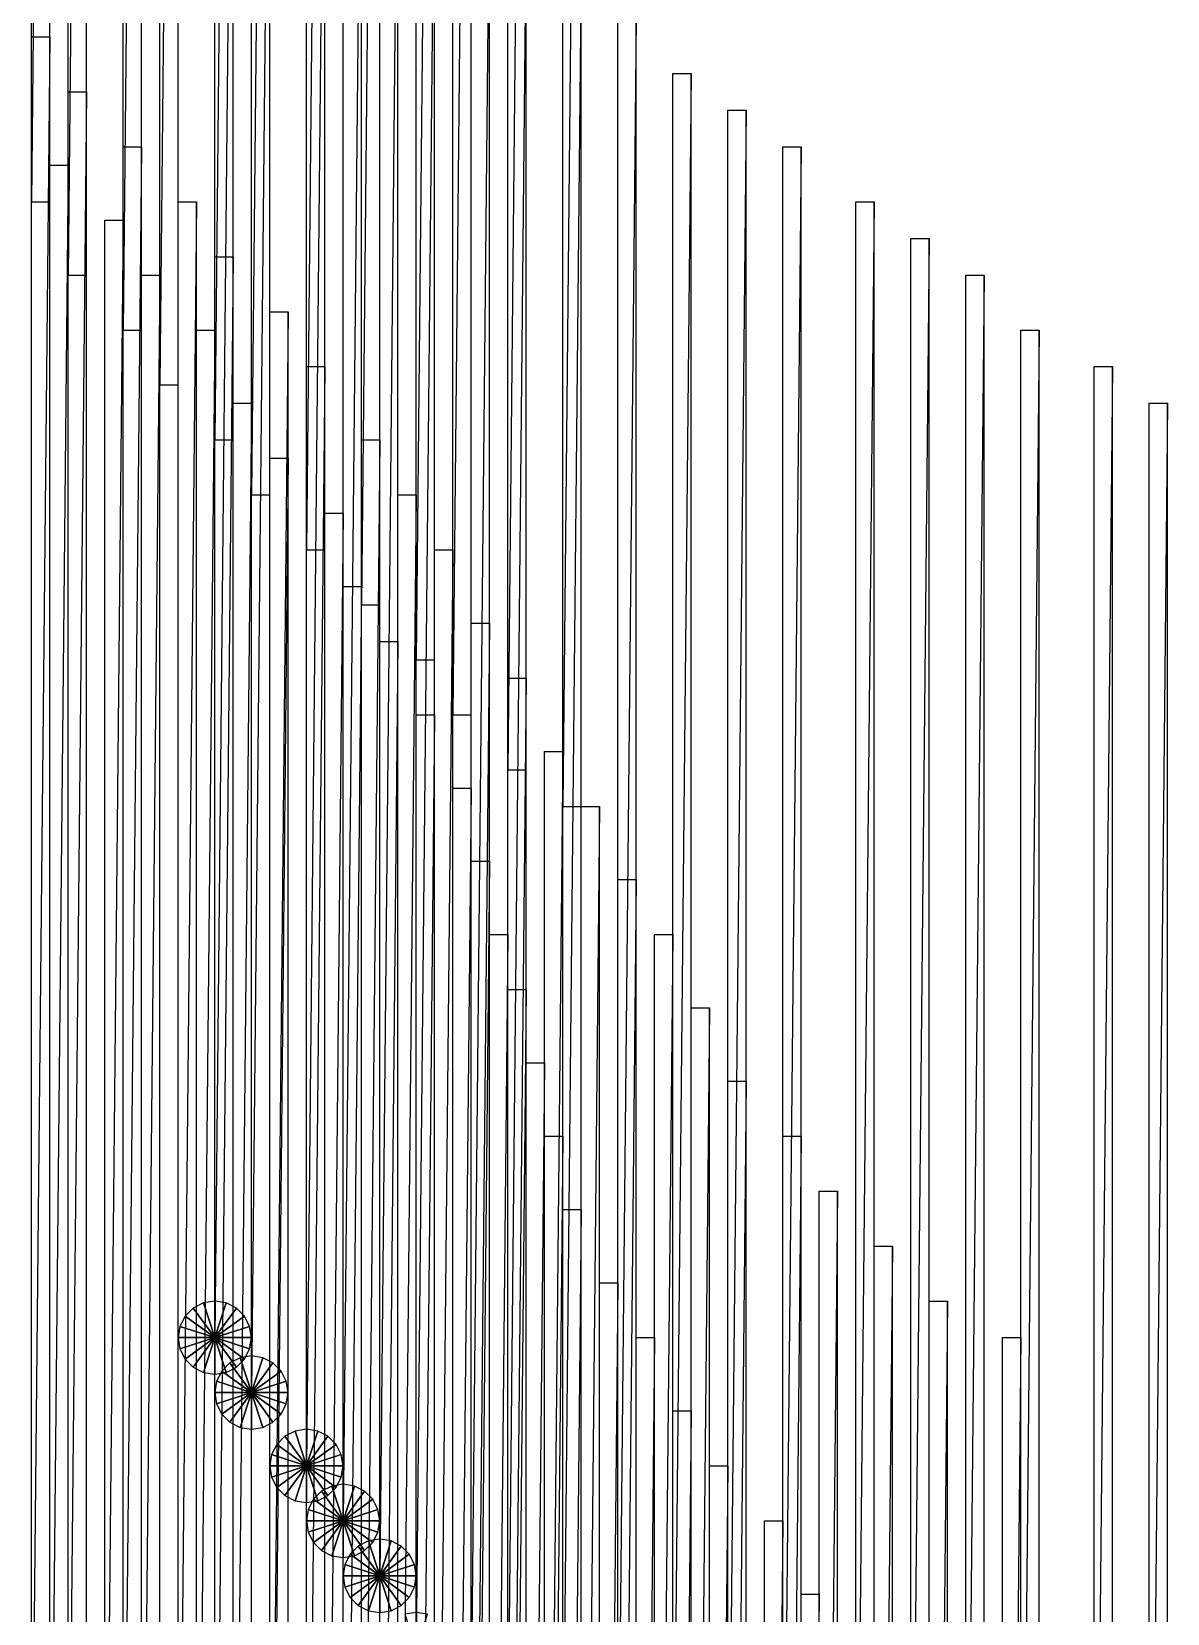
# Model space of a CAD drawing. Header units: metres. Extents: x -172 to 779, y -182 to 937.
# Drawn here: x 590 to 652, y 724 to 810.3 of the extents above; entities that cross this region are included whole.
import ezdxf

# ---------------------------------------------------------------- set-up
doc = ezdxf.new("R2010")
doc.units = ezdxf.units.M

msp = doc.modelspace()

# ---------------------------------------------------------------- linework, layer by layer
for points in [[(590, 801), (591, 801), (591, 902), (591.0001, 902.0001, 0.0001)], [(591, 902), (590, 801), (590, 902), (590.0001, 902.0001, 0.0001)], [(592, 797), (593, 797), (593, 898), (593.0001, 898.0001, 0.0001)], [(593, 898), (592, 797), (592, 898), (592.0001, 898.0001, 0.0001)], [(595, 794), (596, 794), (596, 895), (596.0001, 895.0001, 0.0001)], [(596, 895), (595, 794), (595, 895), (595.0001, 895.0001, 0.0001)], [(597, 791), (598, 791), (598, 892), (598.0001, 892.0001, 0.0001)], [(598, 892), (597, 791), (597, 892), (597.0001, 892.0001, 0.0001)], [(600, 788), (601, 788), (601, 889), (601.0001, 889.0001, 0.0001)], [(601, 889), (600, 788), (600, 889), (600.0001, 889.0001, 0.0001)], [(602, 785), (603, 785), (603, 886), (603.0001, 886.0001, 0.0001)], [(603, 886), (602, 785), (602, 886), (602.0001, 886.0001, 0.0001)], [(605, 782), (606, 782), (606, 883), (606.0001, 883.0001, 0.0001)], [(606, 883), (605, 782), (605, 883), (605.0001, 883.0001, 0.0001)], [(608, 779), (609, 779), (609, 880), (609.0001, 880.0001, 0.0001)], [(609, 880), (608, 779), (608, 880), (608.0001, 880.0001, 0.0001)], [(611, 776), (612, 776), (612, 877), (612.0001, 877.0001, 0.0001)], [(612, 877), (611, 776), (611, 877), (611.0001, 877.0001, 0.0001)], [(613, 773), (614, 773), (614, 874), (614.0001, 874.0001, 0.0001)], [(614, 874), (613, 773), (613, 874), (613.0001, 874.0001, 0.0001)], [(616, 770), (617, 770), (617, 871), (617.0001, 871.0001, 0.0001)], [(617, 871), (616, 770), (616, 871), (616.0001, 871.0001, 0.0001)], [(619, 768), (620, 768), (620, 869), (620.0001, 869.0001, 0.0001)], [(620, 869), (619, 768), (619, 869), (619.0001, 869.0001, 0.0001)], [(600, 739), (601, 739), (601, 840), (601.0001, 840.0001, 0.0001)], [(601, 840), (600, 739), (600, 840), (600.0001, 840.0001, 0.0001)], [(602, 736), (603, 736), (603, 837), (603.0001, 837.0001, 0.0001)], [(603, 837), (602, 736), (602, 837), (602.0001, 837.0001, 0.0001)], [(605, 732), (606, 732), (606, 833), (606.0001, 833.0001, 0.0001)], [(606, 833), (605, 732), (605, 833), (605.0001, 833.0001, 0.0001)], [(607, 729), (608, 729), (608, 830), (608.0001, 830.0001, 0.0001)], [(608, 830), (607, 729), (607, 830), (607.0001, 830.0001, 0.0001)], [(609, 726), (610, 726), (610, 827), (610.0001, 827.0001, 0.0001)], [(610, 827), (609, 726), (609, 827), (609.0001, 827.0001, 0.0001)], [(611, 722), (612, 722), (612, 823), (612.0001, 823.0001, 0.0001)], [(612, 823), (611, 722), (611, 823), (611.0001, 823.0001, 0.0001)], [(614, 719), (615, 719), (615, 820), (615.0001, 820.0001, 0.0001)], [(615, 820), (614, 719), (614, 820), (614.0001, 820.0001, 0.0001)], [(616, 716), (617, 716), (617, 817), (617.0001, 817.0001, 0.0001)], [(617, 817), (616, 716), (616, 817), (616.0001, 817.0001, 0.0001)], [(619, 713), (620, 713), (620, 814), (620.0001, 814.0001, 0.0001)], [(620, 814), (619, 713), (619, 814), (619.0001, 814.0001, 0.0001)], [(622, 710), (623, 710), (623, 811), (623.0001, 811.0001, 0.0001)], [(623, 811), (622, 710), (622, 811), (622.0001, 811.0001, 0.0001)], [(590, 709), (591, 709), (591, 810), (591.0001, 810.0001, 0.0001)], [(591, 810), (590, 709), (590, 810), (590.0001, 810.0001, 0.0001)], [(625, 707), (626, 707), (626, 808), (626.0001, 808.0001, 0.0001)], [(626, 808), (625, 707), (625, 808), (625.0001, 808.0001, 0.0001)], [(592, 706), (593, 706), (593, 807), (593.0001, 807.0001, 0.0001)], [(593, 807), (592, 706), (592, 807), (592.0001, 807.0001, 0.0001)], [(628, 705), (629, 705), (629, 806), (629.0001, 806.0001, 0.0001)], [(629, 806), (628, 705), (628, 806), (628.0001, 806.0001, 0.0001)], [(595, 703), (596, 703), (596, 804), (596.0001, 804.0001, 0.0001)], [(596, 804), (595, 703), (595, 804), (595.0001, 804.0001, 0.0001)], [(631, 703), (632, 703), (632, 804), (632.0001, 804.0001, 0.0001)], [(632, 804), (631, 703), (631, 804), (631.0001, 804.0001, 0.0001)], [(591, 702), (592, 702), (592, 803), (592.0001, 803.0001, 0.0001)], [(592, 803), (591, 702), (591, 803), (591.0001, 803.0001, 0.0001)], [(598, 700), (599, 700), (599, 801), (599.0001, 801.0001, 0.0001)], [(599, 801), (598, 700), (598, 801), (598.0001, 801.0001, 0.0001)], [(635, 700), (636, 700), (636, 801), (636.0001, 801.0001, 0.0001)], [(636, 801), (635, 700), (635, 801), (635.0001, 801.0001, 0.0001)], [(594, 699), (595, 699), (595, 800), (595.0001, 800.0001, 0.0001)], [(595, 800), (594, 699), (594, 800), (594.0001, 800.0001, 0.0001)], [(638, 698), (639, 698), (639, 799), (639.0001, 799.0001, 0.0001)], [(639, 799), (638, 698), (638, 799), (638.0001, 799.0001, 0.0001)], [(600, 697), (601, 697), (601, 798), (601.0001, 798.0001, 0.0001)], [(601, 798), (600, 697), (600, 798), (600.0001, 798.0001, 0.0001)], [(596, 696), (597, 696), (597, 797), (597.0001, 797.0001, 0.0001)], [(597, 797), (596, 696), (596, 797), (596.0001, 797.0001, 0.0001)], [(641, 696), (642, 696), (642, 797), (642.0001, 797.0001, 0.0001)], [(642, 797), (641, 696), (641, 797), (641.0001, 797.0001, 0.0001)], [(603, 694), (604, 694), (604, 795), (604.0001, 795.0001, 0.0001)], [(604, 795), (603, 694), (603, 795), (603.0001, 795.0001, 0.0001)], [(599, 693), (600, 693), (600, 794), (600.0001, 794.0001, 0.0001)], [(600, 794), (599, 693), (599, 794), (599.0001, 794.0001, 0.0001)], [(644, 693), (645, 693), (645, 794), (645.0001, 794.0001, 0.0001)], [(645, 794), (644, 693), (644, 794), (644.0001, 794.0001, 0.0001)], [(605, 691), (606, 691), (606, 792), (606.0001, 792.0001, 0.0001)], [(606, 792), (605, 691), (605, 792), (605.0001, 792.0001, 0.0001)], [(648, 691), (649, 691), (649, 792), (649.0001, 792.0001, 0.0001)], [(649, 792), (648, 691), (648, 792), (648.0001, 792.0001, 0.0001)], [(601, 689), (602, 689), (602, 790), (602.0001, 790.0001, 0.0001)], [(602, 790), (601, 689), (601, 790), (601.0001, 790.0001, 0.0001)], [(651, 689), (652, 689), (652, 790), (652.0001, 790.0001, 0.0001)], [(652, 790), (651, 689), (651, 790), (651.0001, 790.0001, 0.0001)], [(608, 687), (609, 687), (609, 788), (609.0001, 788.0001, 0.0001)], [(609, 788), (608, 687), (608, 788), (608.0001, 788.0001, 0.0001)], [(603, 686), (604, 686), (604, 787), (604.0001, 787.0001, 0.0001)], [(604, 787), (603, 686), (603, 787), (603.0001, 787.0001, 0.0001)], [(610, 684), (611, 684), (611, 785), (611.0001, 785.0001, 0.0001)], [(611, 785), (610, 684), (610, 785), (610.0001, 785.0001, 0.0001)], [(606, 683), (607, 683), (607, 784), (607.0001, 784.0001, 0.0001)], [(607, 784), (606, 683), (606, 784), (606.0001, 784.0001, 0.0001)], [(612, 681), (613, 681), (613, 782), (613.0001, 782.0001, 0.0001)], [(613, 782), (612, 681), (612, 782), (612.0001, 782.0001, 0.0001)], [(607, 679), (608, 679), (608, 780), (608.0001, 780.0001, 0.0001)], [(608, 780), (607, 679), (607, 780), (607.0001, 780.0001, 0.0001)], [(614, 677), (615, 677), (615, 778), (615.0001, 778.0001, 0.0001)], [(615, 778), (614, 677), (614, 778), (614.0001, 778.0001, 0.0001)], [(609, 676), (610, 676), (610, 777), (610.0001, 777.0001, 0.0001)], [(610, 777), (609, 676), (609, 777), (609.0001, 777.0001, 0.0001)], [(616, 674), (617, 674), (617, 775), (617.0001, 775.0001, 0.0001)], [(617, 775), (616, 674), (616, 775), (616.0001, 775.0001, 0.0001)], [(611, 672), (612, 672), (612, 773), (612.0001, 773.0001, 0.0001)], [(612, 773), (611, 672), (611, 773), (611.0001, 773.0001, 0.0001)], [(618, 670), (619, 670), (619, 771), (619.0001, 771.0001, 0.0001)], [(619, 771), (618, 670), (618, 771), (618.0001, 771.0001, 0.0001)], [(613, 668), (614, 668), (614, 769), (614.0001, 769.0001, 0.0001)], [(614, 769), (613, 668), (613, 769), (613.0001, 769.0001, 0.0001)], [(620, 667), (621, 667), (621, 768), (621.0001, 768.0001, 0.0001)], [(621, 768), (620, 667), (620, 768), (620.0001, 768.0001, 0.0001)], [(614, 664), (615, 664), (615, 765), (615.0001, 765.0001, 0.0001)], [(615, 765), (614, 664), (614, 765), (614.0001, 765.0001, 0.0001)], [(622, 663), (623, 663), (623, 764), (623.0001, 764.0001, 0.0001)], [(623, 764), (622, 663), (622, 764), (622.0001, 764.0001, 0.0001)], [(615, 660), (616, 660), (616, 761), (616.0001, 761.0001, 0.0001)], [(616, 761), (615, 660), (615, 761), (615.0001, 761.0001, 0.0001)], [(624, 660), (625, 660), (625, 761), (625.0001, 761.0001, 0.0001)], [(625, 761), (624, 660), (624, 761), (624.0001, 761.0001, 0.0001)], [(616, 657), (617, 657), (617, 758), (617.0001, 758.0001, 0.0001)], [(617, 758), (616, 657), (616, 758), (616.0001, 758.0001, 0.0001)], [(626, 656), (627, 656), (627, 757), (627.0001, 757.0001, 0.0001)], [(627, 757), (626, 656), (626, 757), (626.0001, 757.0001, 0.0001)], [(617, 653), (618, 653), (618, 754), (618.0001, 754.0001, 0.0001)], [(618, 754), (617, 653), (617, 754), (617.0001, 754.0001, 0.0001)], [(628, 652), (629, 652), (629, 753), (629.0001, 753.0001, 0.0001)], [(629, 753), (628, 652), (628, 753), (628.0001, 753.0001, 0.0001)], [(618, 649), (619, 649), (619, 750), (619.0001, 750.0001, 0.0001)], [(619, 750), (618, 649), (618, 750), (618.0001, 750.0001, 0.0001)], [(631, 649), (632, 649), (632, 750), (632.0001, 750.0001, 0.0001)], [(632, 750), (631, 649), (631, 750), (631.0001, 750.0001, 0.0001)], [(633, 646), (634, 646), (634, 747), (634.0001, 747.0001, 0.0001)], [(634, 747), (633, 646), (633, 747), (633.0001, 747.0001, 0.0001)], [(619, 645), (620, 645), (620, 746), (620.0001, 746.0001, 0.0001)], [(620, 746), (619, 645), (619, 746), (619.0001, 746.0001, 0.0001)], [(636, 643), (637, 643), (637, 744), (637.0001, 744.0001, 0.0001)], [(637, 744), (636, 643), (636, 744), (636.0001, 744.0001, 0.0001)], [(621, 641), (622, 641), (622, 742), (622.0001, 742.0001, 0.0001)], [(622, 742), (621, 641), (621, 742), (621.0001, 742.0001, 0.0001)], [(600, 739), (599.38196, 740.9021), (598.8244, 740.61804), (598.8245, 740.61816, 0.0001)], [(600, 739), (600, 741), (599.38196, 740.9021), (599.3821, 740.9022, 0.0001)], [(600, 739), (600.61804, 740.9021), (600, 741), (600.0001, 741.0001, 0.0001)], [(600, 739), (601.1756, 740.61804), (600.61804, 740.9021), (600.61816, 740.9022, 0.0001)], [(639, 640), (640, 640), (640, 741), (640.0001, 741.0001, 0.0001)], [(640, 741), (639, 640), (639, 741), (639.0001, 741.0001, 0.0001)], [(600, 739), (598.38196, 740.1756), (598.0979, 739.61804), (598.098, 739.61816, 0.0001)], [(600, 739), (598.8244, 740.61804), (598.38196, 740.1756), (598.3821, 740.1757, 0.0001)], [(600, 739), (601.61804, 740.1756), (601.1756, 740.61804), (601.1757, 740.61816, 0.0001)], [(600, 739), (601.9021, 739.61804), (601.61804, 740.1756), (601.61816, 740.1757, 0.0001)], [(600, 739), (598.0979, 739.61804), (598, 739), (598.0001, 739.0001, 0.0001)], [(600, 739), (602, 739), (601.9021, 739.61804), (601.9022, 739.61816, 0.0001)], [(600, 739), (598, 739), (598.0979, 738.38196), (598.098, 738.3821, 0.0001)], [(600, 739), (598.0979, 738.38196), (598.38196, 737.8244), (598.3821, 737.8245, 0.0001)], [(600, 739), (598.38196, 737.8244), (598.8244, 737.38196), (598.8245, 737.3821, 0.0001)], [(600, 739), (598.8244, 737.38196), (599.38196, 737.0979), (599.3821, 737.098, 0.0001)], [(600, 739), (599.38196, 737.0979), (600, 737), (600.0001, 737.0001, 0.0001)], [(600, 739), (601.9021, 738.38196), (602, 739), (602.0001, 739.0001, 0.0001)], [(600, 739), (600, 737), (600.61804, 737.0979), (600.61816, 737.098, 0.0001)], [(600, 739), (600.61804, 737.0979), (601.1756, 737.38196), (601.1757, 737.3821, 0.0001)], [(600, 739), (601.1756, 737.38196), (601.61804, 737.8244), (601.61816, 737.8245, 0.0001)], [(600, 739), (601.61804, 737.8244), (601.9021, 738.38196), (601.9022, 738.3821, 0.0001)], [(623, 638), (624, 638), (624, 739), (624.0001, 739.0001, 0.0001)], [(624, 739), (623, 638), (623, 739), (623.0001, 739.0001, 0.0001)], [(643, 638), (644, 638), (644, 739), (644.0001, 739.0001, 0.0001)], [(644, 739), (643, 638), (643, 739), (643.0001, 739.0001, 0.0001)], [(602, 736), (600.8244, 737.61804), (600.38196, 737.1756), (600.3821, 737.1757, 0.0001)], [(602, 736), (601.38196, 737.9021), (600.8244, 737.61804), (600.8245, 737.61816, 0.0001)], [(602, 736), (602, 738), (601.38196, 737.9021), (601.3821, 737.9022, 0.0001)], [(602, 736), (602.61804, 737.9021), (602, 738), (602.0001, 738.0001, 0.0001)], [(602, 736), (603.1756, 737.61804), (602.61804, 737.9021), (602.61816, 737.9022, 0.0001)], [(602, 736), (603.61804, 737.1756), (603.1756, 737.61804), (603.1757, 737.61816, 0.0001)], [(602, 736), (600.0979, 736.61804), (600, 736), (600.0001, 736.0001, 0.0001)], [(602, 736), (600.38196, 737.1756), (600.0979, 736.61804), (600.098, 736.61816, 0.0001)], [(602, 736), (603.9021, 736.61804), (603.61804, 737.1756), (603.61816, 737.1757, 0.0001)], [(602, 736), (604, 736), (603.9021, 736.61804), (603.9022, 736.61816, 0.0001)], [(602, 736), (600, 736), (600.0979, 735.38196), (600.098, 735.3821, 0.0001)], [(602, 736), (600.0979, 735.38196), (600.38196, 734.8244), (600.3821, 734.8245, 0.0001)], [(602, 736), (600.38196, 734.8244), (600.8244, 734.38196), (600.8245, 734.3821, 0.0001)], [(602, 736), (600.8244, 734.38196), (601.38196, 734.0979), (601.3821, 734.098, 0.0001)], [(602, 736), (601.38196, 734.0979), (602, 734), (602.0001, 734.0001, 0.0001)], [(602, 736), (603.9021, 735.38196), (604, 736), (604.0001, 736.0001, 0.0001)], [(602, 736), (602, 734), (602.61804, 734.0979), (602.61816, 734.098, 0.0001)], [(602, 736), (602.61804, 734.0979), (603.1756, 734.38196), (603.1757, 734.3821, 0.0001)], [(602, 736), (603.1756, 734.38196), (603.61804, 734.8244), (603.61816, 734.8245, 0.0001)], [(602, 736), (603.61804, 734.8244), (603.9021, 735.38196), (603.9022, 735.3821, 0.0001)], [(625, 634), (626, 634), (626, 735), (626.0001, 735.0001, 0.0001)], [(626, 735), (625, 634), (625, 735), (625.0001, 735.0001, 0.0001)], [(605, 732), (604.38196, 733.9021), (603.8244, 733.61804), (603.8245, 733.61816, 0.0001)], [(605, 732), (605, 734), (604.38196, 733.9021), (604.3821, 733.9022, 0.0001)], [(605, 732), (605.61804, 733.9021), (605, 734), (605.0001, 734.0001, 0.0001)], [(605, 732), (606.1756, 733.61804), (605.61804, 733.9021), (605.61816, 733.9022, 0.0001)], [(605, 732), (603.38196, 733.1756), (603.0979, 732.61804), (603.098, 732.61816, 0.0001)], [(605, 732), (603.8244, 733.61804), (603.38196, 733.1756), (603.3821, 733.1757, 0.0001)], [(605, 732), (606.61804, 733.1756), (606.1756, 733.61804), (606.1757, 733.61816, 0.0001)], [(605, 732), (606.9021, 732.61804), (606.61804, 733.1756), (606.61816, 733.1757, 0.0001)], [(605, 732), (603.0979, 732.61804), (603, 732), (603.0001, 732.0001, 0.0001)], [(605, 732), (607, 732), (606.9021, 732.61804), (606.9022, 732.61816, 0.0001)], [(605, 732), (603, 732), (603.0979, 731.38196), (603.098, 731.3821, 0.0001)], [(605, 732), (603.0979, 731.38196), (603.38196, 730.8244), (603.3821, 730.8245, 0.0001)], [(605, 732), (603.38196, 730.8244), (603.8244, 730.38196), (603.8245, 730.3821, 0.0001)], [(605, 732), (603.8244, 730.38196), (604.38196, 730.0979), (604.3821, 730.098, 0.0001)], [(605, 732), (604.38196, 730.0979), (605, 730), (605.0001, 730.0001, 0.0001)], [(605, 732), (606.9021, 731.38196), (607, 732), (607.0001, 732.0001, 0.0001)], [(605, 732), (605, 730), (605.61804, 730.0979), (605.61816, 730.098, 0.0001)], [(605, 732), (605.61804, 730.0979), (606.1756, 730.38196), (606.1757, 730.3821, 0.0001)], [(605, 732), (606.1756, 730.38196), (606.61804, 730.8244), (606.61816, 730.8245, 0.0001)], [(605, 732), (606.61804, 730.8244), (606.9021, 731.38196), (606.9022, 731.3821, 0.0001)], [(627, 631), (628, 631), (628, 732), (628.0001, 732.0001, 0.0001)], [(628, 732), (627, 631), (627, 732), (627.0001, 732.0001, 0.0001)], [(607, 729), (605.8244, 730.61804), (605.38196, 730.1756), (605.3821, 730.1757, 0.0001)], [(607, 729), (606.38196, 730.9021), (605.8244, 730.61804), (605.8245, 730.61816, 0.0001)], [(607, 729), (607, 731), (606.38196, 730.9021), (606.3821, 730.9022, 0.0001)], [(607, 729), (607.61804, 730.9021), (607, 731), (607.0001, 731.0001, 0.0001)], [(607, 729), (608.1756, 730.61804), (607.61804, 730.9021), (607.61816, 730.9022, 0.0001)], [(607, 729), (608.61804, 730.1756), (608.1756, 730.61804), (608.1757, 730.61816, 0.0001)], [(607, 729), (605.0979, 729.61804), (605, 729), (605.0001, 729.0001, 0.0001)], [(607, 729), (605.38196, 730.1756), (605.0979, 729.61804), (605.098, 729.61816, 0.0001)], [(607, 729), (608.9021, 729.61804), (608.61804, 730.1756), (608.61816, 730.1757, 0.0001)], [(607, 729), (609, 729), (608.9021, 729.61804), (608.9022, 729.61816, 0.0001)], [(607, 729), (605, 729), (605.0979, 728.38196), (605.098, 728.3821, 0.0001)], [(607, 729), (605.0979, 728.38196), (605.38196, 727.8244), (605.3821, 727.8245, 0.0001)], [(607, 729), (605.38196, 727.8244), (605.8244, 727.38196), (605.8245, 727.3821, 0.0001)], [(607, 729), (605.8244, 727.38196), (606.38196, 727.0979), (606.3821, 727.098, 0.0001)], [(607, 729), (606.38196, 727.0979), (607, 727), (607.0001, 727.0001, 0.0001)], [(607, 729), (608.9021, 728.38196), (609, 729), (609.0001, 729.0001, 0.0001)], [(607, 729), (607, 727), (607.61804, 727.0979), (607.61816, 727.098, 0.0001)], [(607, 729), (607.61804, 727.0979), (608.1756, 727.38196), (608.1757, 727.3821, 0.0001)], [(607, 729), (608.1756, 727.38196), (608.61804, 727.8244), (608.61816, 727.8245, 0.0001)], [(607, 729), (608.61804, 727.8244), (608.9021, 728.38196), (608.9022, 728.3821, 0.0001)], [(630, 628), (631, 628), (631, 729), (631.0001, 729.0001, 0.0001)], [(631, 729), (630, 628), (630, 729), (630.0001, 729.0001, 0.0001)], [(609, 726), (608.38196, 727.9021), (607.8244, 727.61804), (607.8245, 727.61816, 0.0001)], [(609, 726), (609, 728), (608.38196, 727.9021), (608.3821, 727.9022, 0.0001)], [(609, 726), (609.61804, 727.9021), (609, 728), (609.0001, 728.0001, 0.0001)], [(609, 726), (610.1756, 727.61804), (609.61804, 727.9021), (609.61816, 727.9022, 0.0001)], [(609, 726), (607.38196, 727.1756), (607.0979, 726.61804), (607.098, 726.61816, 0.0001)], [(609, 726), (607.8244, 727.61804), (607.38196, 727.1756), (607.3821, 727.1757, 0.0001)], [(609, 726), (610.61804, 727.1756), (610.1756, 727.61804), (610.1757, 727.61816, 0.0001)], [(609, 726), (610.9021, 726.61804), (610.61804, 727.1756), (610.61816, 727.1757, 0.0001)], [(609, 726), (607.0979, 726.61804), (607, 726), (607.0001, 726.0001, 0.0001)], [(609, 726), (611, 726), (610.9021, 726.61804), (610.9022, 726.61816, 0.0001)], [(609, 726), (607, 726), (607.0979, 725.38196), (607.098, 725.3821, 0.0001)], [(609, 726), (607.0979, 725.38196), (607.38196, 724.8244), (607.3821, 724.8245, 0.0001)], [(609, 726), (607.38196, 724.8244), (607.8244, 724.38196), (607.8245, 724.3821, 0.0001)], [(609, 726), (607.8244, 724.38196), (608.38196, 724.0979), (608.3821, 724.098, 0.0001)], [(609, 726), (608.38196, 724.0979), (609, 724), (609.0001, 724.0001, 0.0001)], [(609, 726), (610.9021, 725.38196), (611, 726), (611.0001, 726.0001, 0.0001)], [(609, 726), (609, 724), (609.61804, 724.0979), (609.61816, 724.098, 0.0001)], [(609, 726), (609.61804, 724.0979), (610.1756, 724.38196), (610.1757, 724.3821, 0.0001)], [(609, 726), (610.1756, 724.38196), (610.61804, 724.8244), (610.61816, 724.8245, 0.0001)], [(609, 726), (610.61804, 724.8244), (610.9021, 725.38196), (610.9022, 725.3821, 0.0001)], [(632, 624), (633, 624), (633, 725), (633.0001, 725.0001, 0.0001)], [(633, 725), (632, 624), (632, 725), (632.0001, 725.0001, 0.0001)], [(611, 722), (611, 724), (610.38196, 723.9021), (610.3821, 723.9022, 0.0001)], [(611, 722), (611.61804, 723.9021), (611, 724), (611.0001, 724.0001, 0.0001)]]:
    msp.add_3dface(points)

doc.saveas('drawing.dxf')
